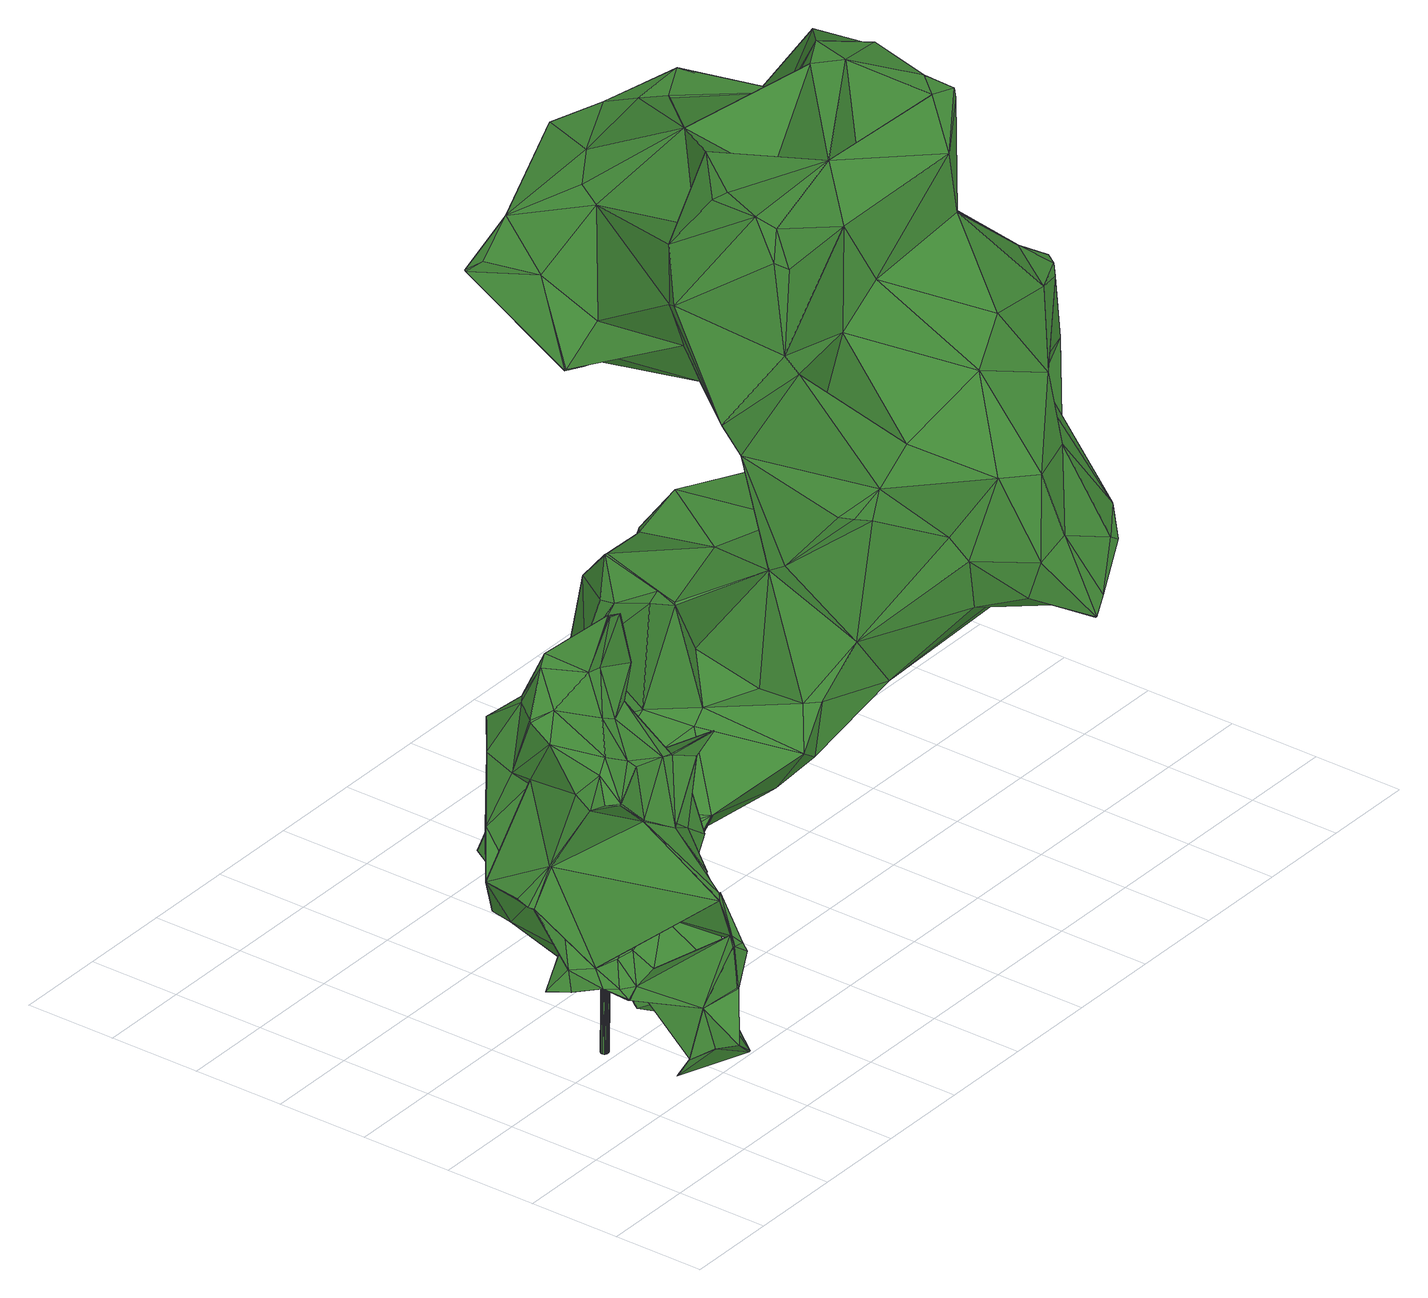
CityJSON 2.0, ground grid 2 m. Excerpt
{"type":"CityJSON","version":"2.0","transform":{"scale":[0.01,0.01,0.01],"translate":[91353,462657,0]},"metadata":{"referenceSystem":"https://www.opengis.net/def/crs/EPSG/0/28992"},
"CityObjects":{
"tree1":{"type":"SolitaryVegetationObject","attributes":{"gtid":55,"crown_width_m":5.28,"crown_median_z":4.55,"trunk_H_m":4,"trunk_DBH_m":0.164,"trunk_radius_m":0.0822,"trunk_base_height_m":0.55,"original_gtid":"56"},"geometry":[{"type":"Solid","lod":"3","boundaries":[[[[0,1,2]],[[3,4,5]],[[6,3,5]],[[7,8,9]],[[7,9,10]],[[11,12,13]],[[14,15,16]],[[17,18,19]],[[20,21,0]],[[22,3,6]],[[23,24,25]],[[26,27,28]],[[29,30,31]],[[32,31,30]],[[33,34,22]],[[35,36,37]],[[38,39,6]],[[6,39,22]],[[40,17,19]],[[0,5,4]],[[22,34,3]],[[41,42,43]],[[44,45,46]],[[47,48,49]],[[47,50,48]],[[51,52,53]],[[54,47,55]],[[56,57,15]],[[58,59,60]],[[30,29,61]],[[59,62,63]],[[64,65,66]],[[28,27,67]],[[8,7,68]],[[69,70,71]],[[71,70,19]],[[28,67,35]],[[72,73,61]],[[29,31,72]],[[74,75,76]],[[40,65,56]],[[37,36,31]],[[10,77,7]],[[78,43,79]],[[80,79,43]],[[30,61,81]],[[82,83,84]],[[82,84,85]],[[83,86,87]],[[88,89,59]],[[90,91,92]],[[90,86,91]],[[66,93,94]],[[94,93,95]],[[85,96,97]],[[90,98,86]],[[98,99,100]],[[90,99,98]],[[101,11,27]],[[102,103,104]],[[31,32,37]],[[105,106,107]],[[108,17,24]],[[32,109,110]],[[30,109,32]],[[36,111,31]],[[10,12,11]],[[10,11,77]],[[112,113,63]],[[112,63,62]],[[114,115,116]],[[37,32,117]],[[118,112,62]],[[119,120,121]],[[27,11,13]],[[122,100,115]],[[11,123,77]],[[124,125,126]],[[127,125,124]],[[128,104,57]],[[129,77,123]],[[67,27,13]],[[93,127,47]],[[24,23,108]],[[130,26,28]],[[33,51,21]],[[131,132,65]],[[26,130,133]],[[110,96,32]],[[117,32,96]],[[85,117,96]],[[72,31,111]],[[19,134,40]],[[110,109,80]],[[38,135,136]],[[137,113,76]],[[137,76,75]],[[48,50,112]],[[54,76,138]],[[54,138,47]],[[66,65,93]],[[120,123,101]],[[139,128,56]],[[15,14,56]],[[140,141,68]],[[92,142,90]],[[8,68,141]],[[115,143,116]],[[124,54,127]],[[144,132,131]],[[103,145,146]],[[139,147,148]],[[120,58,121]],[[75,149,150]],[[120,59,58]],[[68,7,151]],[[14,40,56]],[[48,112,38]],[[127,93,125]],[[74,76,152]],[[153,70,154]],[[155,156,157]],[[108,158,156]],[[124,157,159]],[[160,161,162]],[[52,163,53]],[[105,164,165]],[[166,83,41]],[[167,168,169]],[[101,59,120]],[[152,76,54]],[[86,170,91]],[[126,40,134]],[[112,50,113]],[[171,151,7]],[[23,145,103]],[[156,172,157]],[[16,15,40]],[[16,40,173]],[[174,115,168]],[[64,66,94]],[[95,64,94]],[[175,176,99]],[[177,178,179]],[[91,180,92]],[[119,181,120]],[[84,182,85]],[[129,120,181]],[[119,183,181]],[[101,44,59]],[[184,33,22]],[[68,151,102]],[[25,146,145]],[[35,67,12]],[[36,81,73]],[[154,134,153]],[[19,153,134]],[[102,151,129]],[[181,102,129]],[[129,151,171]],[[69,108,156]],[[171,7,77]],[[185,141,186]],[[81,185,30]],[[185,9,141]],[[9,8,141]],[[73,81,61]],[[72,61,29]],[[187,188,183]],[[56,179,189]],[[65,179,56]],[[190,191,192]],[[193,173,14]],[[112,190,38]],[[88,133,98]],[[26,133,88]],[[102,104,140]],[[102,140,68]],[[194,60,59]],[[194,59,63]],[[148,53,163]],[[183,195,196]],[[14,187,193]],[[193,187,196]],[[197,101,27]],[[198,184,174]],[[174,184,199]],[[28,200,130]],[[117,200,37]],[[98,100,88]],[[47,113,50]],[[154,105,107]],[[154,107,126]],[[45,101,201]],[[152,202,159]],[[47,49,64]],[[42,82,203]],[[110,42,203]],[[79,204,162]],[[184,51,33]],[[83,82,41]],[[204,205,186]],[[192,118,142]],[[98,133,182]],[[130,182,133]],[[203,97,96]],[[203,82,97]],[[114,206,207]],[[6,135,38]],[[4,20,0]],[[103,146,104]],[[126,125,40]],[[110,203,96]],[[35,200,28]],[[35,37,200]],[[171,77,129]],[[208,74,152]],[[208,152,159]],[[33,20,34]],[[19,70,153]],[[45,44,101]],[[25,145,23]],[[209,2,210]],[[88,122,89]],[[84,87,98]],[[83,87,84]],[[15,211,40]],[[124,155,157]],[[82,85,97]],[[56,147,139]],[[189,147,56]],[[140,139,148]],[[197,27,212]],[[184,198,51]],[[136,135,5]],[[143,213,170]],[[173,172,16]],[[173,193,172]],[[65,125,93]],[[40,211,17]],[[17,211,24]],[[214,186,205]],[[183,188,181]],[[35,12,36]],[[192,142,92]],[[5,135,6]],[[14,188,187]],[[64,95,47]],[[4,3,20]],[[3,34,20]],[[95,93,47]],[[16,188,14]],[[139,140,128]],[[148,147,53]],[[189,53,147]],[[181,188,102]],[[103,102,188]],[[192,92,180]],[[109,30,214]],[[160,204,215]],[[121,58,60]],[[216,217,143]],[[213,143,217]],[[63,113,137]],[[136,5,209]],[[159,157,218]],[[141,215,204]],[[48,209,210]],[[49,48,210]],[[51,53,144]],[[109,214,205]],[[104,15,57]],[[49,210,64]],[[80,43,42]],[[166,167,83]],[[129,123,120]],[[11,101,123]],[[40,14,173]],[[146,15,104]],[[25,15,146]],[[219,78,220]],[[15,25,211]],[[24,211,25]],[[36,221,81]],[[164,222,165]],[[59,89,62]],[[172,223,218]],[[104,128,140]],[[200,117,224]],[[114,225,90]],[[180,213,226]],[[226,192,180]],[[180,91,213]],[[170,86,227]],[[214,30,186]],[[52,51,220]],[[162,228,79]],[[161,228,162]],[[229,183,119]],[[60,230,121]],[[179,132,177]],[[148,228,161]],[[163,228,148]],[[164,69,222]],[[193,195,172]],[[193,196,195]],[[152,54,202]],[[55,127,54]],[[54,124,202]],[[39,38,217]],[[39,217,216]],[[202,124,159]],[[84,98,182]],[[205,204,79]],[[128,57,56]],[[118,89,206]],[[62,89,118]],[[206,89,207]],[[231,232,89]],[[231,89,122]],[[207,89,232]],[[213,217,226]],[[118,192,191]],[[118,191,112]],[[88,212,26]],[[27,26,212]],[[52,233,163]],[[64,210,65]],[[131,65,210]],[[218,157,172]],[[98,87,86]],[[142,118,206]],[[187,183,196]],[[144,189,179]],[[65,132,179]],[[144,53,189]],[[220,233,52]],[[12,10,221]],[[12,221,36]],[[208,223,183]],[[210,2,131]],[[131,2,1]],[[209,5,2]],[[140,234,161]],[[148,161,234]],[[148,234,140]],[[69,164,70]],[[154,126,134]],[[108,23,158]],[[40,125,65]],[[55,47,127]],[[20,33,21]],[[228,163,233]],[[190,226,217]],[[190,217,38]],[[144,177,132]],[[219,166,78]],[[167,166,219]],[[233,79,228]],[[233,78,79]],[[16,235,23]],[[16,23,103]],[[188,16,103]],[[156,235,16]],[[172,156,16]],[[48,136,209]],[[38,136,48]],[[236,137,150]],[[150,137,75]],[[192,226,190]],[[91,170,213]],[[169,168,115]],[[208,183,236]],[[219,168,167]],[[219,237,168]],[[162,204,160]],[[185,186,30]],[[229,119,236]],[[229,236,183]],[[51,1,21]],[[51,144,1]],[[131,1,144]],[[184,216,199]],[[174,199,216]],[[184,22,216]],[[21,1,0]],[[0,2,5]],[[216,143,174]],[[174,143,115]],[[216,22,39]],[[88,100,122]],[[166,41,43]],[[166,43,78]],[[177,144,178]],[[170,227,143]],[[90,225,99]],[[114,116,225]],[[86,175,225]],[[86,225,227]],[[198,238,51]],[[51,238,220]],[[220,78,233]],[[219,220,238]],[[219,238,198]],[[174,168,237]],[[137,230,194]],[[175,86,169]],[[176,169,115]],[[175,169,176]],[[83,169,86]],[[167,169,83]],[[194,230,60]],[[110,80,42]],[[115,207,122]],[[207,232,122]],[[115,114,207]],[[121,230,119]],[[142,206,114]],[[90,142,114]],[[106,105,165]],[[73,111,36]],[[42,41,82]],[[12,67,13]],[[72,111,73]],[[179,178,144]],[[205,79,80]],[[205,80,109]],[[140,215,141]],[[160,215,161]],[[140,161,215]],[[81,221,185]],[[9,185,221]],[[9,221,10]],[[76,113,138]],[[197,212,44]],[[44,46,197]],[[141,204,186]],[[190,112,191]],[[74,149,75]],[[236,150,149]],[[236,149,208]],[[208,149,74]],[[218,208,159]],[[124,239,155]],[[126,239,124]],[[155,239,156]],[[156,239,165]],[[165,222,156]],[[235,156,158]],[[235,158,23]],[[137,194,63]],[[100,99,115]],[[99,176,115]],[[198,237,219]],[[174,237,198]],[[59,44,212]],[[59,212,88]],[[182,224,85]],[[85,224,117]],[[130,224,182]],[[200,224,130]],[[47,138,113]],[[197,201,101]],[[116,143,227]],[[231,122,232]],[[236,119,230]],[[236,230,137]],[[175,99,225]],[[116,227,225]],[[46,201,197]],[[45,201,46]],[[156,222,69]],[[70,164,105]],[[70,105,154]],[[126,107,239]],[[165,239,107]],[[165,107,106]],[[19,18,71]],[[108,18,17]],[[108,69,18]],[[71,18,69]],[[208,218,223]],[[223,172,195]],[[223,195,183]],[[240,241,242]],[[240,242,243]],[[243,242,244]],[[243,244,245]],[[242,241,246]],[[242,246,244]],[[244,246,247]],[[244,247,245]],[[246,241,248]],[[246,248,247]],[[247,248,249]],[[247,249,245]],[[248,241,250]],[[248,250,249]],[[249,250,251]],[[249,251,245]],[[250,241,252]],[[250,252,251]],[[251,252,253]],[[251,253,245]],[[252,241,254]],[[252,254,253]],[[253,254,255]],[[253,255,245]],[[254,241,256]],[[254,256,255]],[[255,256,257]],[[255,257,245]],[[256,241,258]],[[256,258,257]],[[257,258,259]],[[257,259,245]],[[258,241,260]],[[258,260,259]],[[259,260,261]],[[259,261,245]],[[260,241,262]],[[260,262,261]],[[261,262,263]],[[261,263,245]],[[262,241,264]],[[262,264,263]],[[263,264,265]],[[263,265,245]],[[264,241,266]],[[264,266,265]],[[265,266,267]],[[265,267,245]],[[266,241,268]],[[266,268,267]],[[267,268,269]],[[267,269,245]],[[268,241,270]],[[268,270,269]],[[269,270,271]],[[269,271,245]],[[270,241,272]],[[270,272,271]],[[271,272,273]],[[271,273,245]],[[272,241,274]],[[272,274,273]],[[273,274,275]],[[273,275,245]],[[274,241,276]],[[274,276,275]],[[275,276,277]],[[275,277,245]],[[276,241,278]],[[276,278,277]],[[277,278,279]],[[277,279,245]],[[278,241,280]],[[278,280,279]],[[279,280,281]],[[279,281,245]],[[280,241,282]],[[280,282,281]],[[281,282,283]],[[281,283,245]],[[282,241,284]],[[282,284,283]],[[283,284,285]],[[283,285,245]],[[284,241,286]],[[284,286,285]],[[285,286,287]],[[285,287,245]],[[286,241,288]],[[286,288,287]],[[287,288,289]],[[287,289,245]],[[288,241,240]],[[288,240,289]],[[289,240,243]],[[289,243,245]]]]}]},
"tree2":{"type":"SolitaryVegetationObject","attributes":{"gtid":39,"crown_width_m":11.37,"crown_median_z":9.12,"trunk_H_m":6.9,"trunk_DBH_m":0.56,"trunk_radius_m":0.28,"trunk_base_height_m":2.22,"original_gtid":"39"},"geometry":[{"type":"Solid","lod":"3","boundaries":[[[[290,291,292]],[[293,294,295]],[[296,297,298]],[[299,300,301]],[[302,303,304]],[[305,306,300]],[[307,308,309]],[[310,311,312]],[[310,312,313]],[[314,315,316]],[[312,317,318]],[[319,320,321]],[[322,323,324]],[[325,326,327]],[[327,326,328]],[[329,330,331]],[[332,333,334]],[[335,336,337]],[[338,339,335]],[[338,335,337]],[[340,318,341]],[[342,343,344]],[[315,345,316]],[[346,347,348]],[[349,338,350]],[[349,350,351]],[[352,328,353]],[[331,330,293]],[[354,355,356]],[[357,358,359]],[[360,361,340]],[[362,363,305]],[[362,364,363]],[[361,360,365]],[[351,295,366]],[[367,295,351]],[[368,332,360]],[[368,360,369]],[[368,369,332]],[[370,371,372]],[[373,300,306]],[[359,358,374]],[[308,374,358]],[[307,309,371]],[[375,376,377]],[[378,377,376]],[[297,379,380]],[[297,380,381]],[[299,305,300]],[[382,383,384]],[[385,386,319]],[[387,388,389]],[[390,391,392]],[[393,394,395]],[[382,396,383]],[[397,302,364]],[[311,310,394]],[[398,399,400]],[[400,399,401]],[[394,310,402]],[[362,305,397]],[[362,397,364]],[[403,404,405]],[[406,361,365]],[[406,365,407]],[[408,409,410]],[[408,410,353]],[[343,411,344]],[[412,413,414]],[[415,412,414]],[[416,417,388]],[[418,419,420]],[[421,371,370]],[[342,422,323]],[[307,371,421]],[[353,307,421]],[[423,424,425]],[[426,427,428]],[[429,332,334]],[[430,431,432]],[[433,434,435]],[[365,360,436]],[[437,418,438]],[[340,341,439]],[[407,365,436]],[[408,440,409]],[[441,442,401]],[[443,442,441]],[[366,295,373]],[[444,420,404]],[[405,316,345]],[[324,389,322]],[[445,398,446]],[[298,447,448]],[[449,450,451]],[[424,452,425]],[[298,381,412]],[[291,453,407]],[[454,455,370]],[[423,399,398]],[[310,456,406]],[[310,313,456]],[[406,456,361]],[[401,399,425]],[[425,399,423]],[[445,423,398]],[[457,405,404]],[[323,322,352]],[[403,405,345]],[[345,315,303]],[[458,429,334]],[[459,460,461]],[[371,309,372]],[[334,333,462]],[[447,463,464]],[[447,457,463]],[[334,462,337]],[[352,410,343]],[[429,458,465]],[[466,467,468]],[[469,470,451]],[[405,314,316]],[[347,432,431]],[[290,453,291]],[[398,453,290]],[[388,471,416]],[[342,470,422]],[[345,303,403]],[[330,329,459]],[[379,297,472]],[[353,410,352]],[[294,300,373]],[[303,397,403]],[[302,397,303]],[[372,473,370]],[[373,363,366]],[[474,349,475]],[[349,363,339]],[[351,476,367]],[[476,477,467]],[[466,476,467]],[[297,381,298]],[[337,336,334]],[[458,336,465]],[[458,334,336]],[[392,478,479]],[[480,478,392]],[[430,481,431]],[[392,482,483]],[[484,482,392]],[[485,447,464]],[[448,486,321]],[[465,336,335]],[[323,487,342]],[[343,342,487]],[[488,300,489]],[[412,292,490]],[[401,442,491]],[[378,387,492]],[[378,492,324]],[[321,486,493]],[[485,493,486]],[[359,389,388]],[[405,414,314]],[[482,331,494]],[[290,292,446]],[[381,446,292]],[[439,495,467]],[[303,315,496]],[[315,314,496]],[[335,339,496]],[[429,496,314]],[[465,496,429]],[[497,498,488]],[[402,499,400]],[[459,461,497]],[[477,462,500]],[[501,400,499]],[[471,388,387]],[[388,417,359]],[[406,501,499]],[[406,499,310]],[[479,502,392]],[[451,503,320]],[[384,504,505]],[[471,387,506]],[[437,507,508]],[[369,439,500]],[[467,500,439]],[[412,415,298]],[[437,508,509]],[[437,509,479]],[[367,494,293]],[[495,468,467]],[[480,432,347]],[[415,457,447]],[[383,504,384]],[[459,438,460]],[[310,499,402]],[[426,317,510]],[[511,453,398]],[[455,354,356]],[[373,306,363]],[[305,363,306]],[[471,512,416]],[[513,514,418]],[[515,516,386]],[[515,386,385]],[[507,438,459]],[[495,430,468]],[[493,464,463]],[[344,470,342]],[[517,451,470]],[[296,298,448]],[[467,477,500]],[[415,447,298]],[[518,319,519]],[[490,413,412]],[[488,498,301]],[[300,488,301]],[[461,498,497]],[[301,498,299]],[[299,498,520]],[[498,461,520]],[[391,480,392]],[[521,491,382]],[[357,354,454]],[[354,455,454]],[[463,319,493]],[[422,324,323]],[[479,509,502]],[[408,353,421]],[[376,319,386]],[[440,504,383]],[[463,404,420]],[[522,518,523]],[[312,318,313]],[[501,406,524]],[[461,460,514]],[[385,355,515]],[[515,355,417]],[[299,525,305]],[[526,305,525]],[[448,321,296]],[[527,296,321]],[[511,406,407]],[[441,401,425]],[[346,427,347]],[[417,512,515]],[[417,416,512]],[[516,506,376]],[[380,446,381]],[[445,446,380]],[[397,526,403]],[[430,391,468]],[[466,468,391]],[[340,313,318]],[[479,418,437]],[[357,417,355]],[[357,355,354]],[[506,387,378]],[[324,470,469]],[[337,462,338]],[[477,338,462]],[[378,376,506]],[[463,420,419]],[[496,364,304]],[[449,409,450]],[[396,450,409]],[[528,529,421]],[[504,529,528]],[[396,409,440]],[[396,440,383]],[[401,491,400]],[[410,409,449]],[[360,340,439]],[[440,408,504]],[[456,313,340]],[[348,530,346]],[[456,340,361]],[[402,400,531]],[[424,379,452]],[[397,305,526]],[[436,490,292]],[[412,381,292]],[[523,419,479]],[[523,479,522]],[[400,501,524]],[[400,524,398]],[[314,414,413]],[[461,435,520]],[[442,382,491]],[[358,357,454]],[[352,487,323]],[[343,487,352]],[[431,532,347]],[[348,347,532]],[[319,321,493]],[[521,395,531]],[[433,435,513]],[[457,414,405]],[[351,475,349]],[[480,510,317]],[[533,521,534]],[[393,428,427]],[[417,357,359]],[[330,535,293]],[[294,293,535]],[[436,291,407]],[[292,291,436]],[[307,328,326]],[[455,528,370]],[[370,528,421]],[[421,529,408]],[[504,408,529]],[[518,519,419]],[[441,425,452]],[[329,536,459]],[[364,302,304]],[[331,482,329]],[[472,297,296]],[[472,296,527]],[[495,481,430]],[[351,350,476]],[[513,435,461]],[[395,521,533]],[[432,480,391]],[[432,391,430]],[[477,476,350]],[[290,446,398]],[[392,537,508]],[[509,537,392]],[[366,363,475]],[[366,475,351]],[[524,406,511]],[[524,511,398]],[[463,457,404]],[[451,450,503]],[[320,503,321]],[[396,503,450]],[[493,485,464]],[[538,539,533]],[[481,317,532]],[[317,495,341]],[[318,317,341]],[[393,312,428]],[[349,339,338]],[[511,407,453]],[[393,395,533]],[[439,341,495]],[[478,539,538]],[[469,377,378]],[[322,327,352]],[[444,404,526]],[[526,404,403]],[[376,386,516]],[[514,513,461]],[[445,424,423]],[[509,508,537]],[[419,519,463]],[[536,329,482]],[[444,434,433]],[[367,476,494]],[[311,428,312]],[[531,395,402]],[[402,395,394]],[[436,332,490]],[[460,438,514]],[[540,478,480]],[[325,374,308]],[[484,536,482]],[[507,459,536]],[[447,486,448]],[[485,486,447]],[[490,332,413]],[[429,413,332]],[[314,413,429]],[[379,424,380]],[[380,424,445]],[[433,513,420]],[[418,420,513]],[[375,319,376]],[[443,527,396]],[[394,530,311]],[[428,530,348]],[[311,530,428]],[[496,304,303]],[[332,436,360]],[[374,325,389]],[[374,389,359]],[[414,541,415]],[[457,415,541]],[[457,541,414]],[[321,503,396]],[[308,326,325]],[[307,326,308]],[[451,517,449]],[[293,494,331]],[[390,494,476]],[[482,494,390]],[[317,481,495]],[[512,516,515]],[[512,471,516]],[[506,516,471]],[[369,360,439]],[[459,489,330]],[[443,441,527]],[[443,396,442]],[[321,396,527]],[[536,484,508]],[[373,295,294]],[[502,509,392]],[[396,382,442]],[[390,466,391]],[[508,484,392]],[[426,510,480]],[[500,462,333]],[[455,504,528]],[[532,317,426]],[[437,438,507]],[[525,444,526]],[[449,517,410]],[[525,434,444]],[[308,358,309]],[[540,480,317]],[[496,542,364]],[[451,377,469]],[[320,377,451]],[[534,505,543]],[[504,543,505]],[[343,517,411]],[[410,517,343]],[[378,324,469]],[[422,470,324]],[[411,470,344]],[[517,470,411]],[[535,300,294]],[[348,532,428]],[[352,327,328]],[[353,328,307]],[[400,491,531]],[[521,382,384]],[[521,531,491]],[[338,477,350]],[[347,426,480]],[[534,522,538]],[[534,538,533]],[[539,317,312]],[[356,385,518]],[[523,518,419]],[[356,518,522]],[[327,322,389]],[[479,419,418]],[[514,438,418]],[[518,385,319]],[[507,536,508]],[[393,346,530]],[[393,530,394]],[[389,324,492]],[[389,492,387]],[[293,295,367]],[[325,327,389]],[[431,481,532]],[[385,356,355]],[[479,538,522]],[[478,538,544]],[[479,544,538]],[[474,475,363]],[[420,444,433]],[[474,363,349]],[[356,545,455]],[[522,534,545]],[[522,545,356]],[[534,543,545]],[[455,545,543]],[[504,455,543]],[[372,309,473]],[[466,390,476]],[[540,539,478]],[[358,473,309]],[[358,454,473]],[[540,317,539]],[[533,539,393]],[[539,312,393]],[[479,478,544]],[[364,542,363]],[[363,542,339]],[[377,320,546]],[[463,519,319]],[[339,542,496]],[[532,426,428]],[[534,521,547]],[[335,548,465]],[[392,483,390]],[[426,347,427]],[[472,527,441]],[[346,393,427]],[[472,452,379]],[[472,441,452]],[[488,489,497]],[[535,330,489]],[[483,482,390]],[[465,548,496]],[[335,496,548]],[[369,500,333]],[[369,333,332]],[[375,546,319]],[[319,546,320]],[[377,546,375]],[[435,434,520]],[[525,299,434]],[[299,520,434]],[[459,497,489]],[[535,489,300]],[[521,505,547]],[[384,505,521]],[[534,547,505]],[[454,370,473]],[[549,550,551]],[[549,551,552]],[[552,551,553]],[[552,553,554]],[[551,550,555]],[[551,555,553]],[[553,555,556]],[[553,556,554]],[[555,550,557]],[[555,557,556]],[[556,557,558]],[[556,558,554]],[[557,550,559]],[[557,559,558]],[[558,559,560]],[[558,560,554]],[[559,550,561]],[[559,561,560]],[[560,561,562]],[[560,562,554]],[[561,550,563]],[[561,563,562]],[[562,563,564]],[[562,564,554]],[[563,550,565]],[[563,565,564]],[[564,565,566]],[[564,566,554]],[[565,550,567]],[[565,567,566]],[[566,567,568]],[[566,568,554]],[[567,550,569]],[[567,569,568]],[[568,569,570]],[[568,570,554]],[[569,550,571]],[[569,571,570]],[[570,571,572]],[[570,572,554]],[[571,550,573]],[[571,573,572]],[[572,573,574]],[[572,574,554]],[[573,550,575]],[[573,575,574]],[[574,575,576]],[[574,576,554]],[[575,550,577]],[[575,577,576]],[[576,577,578]],[[576,578,554]],[[577,550,579]],[[577,579,578]],[[578,579,580]],[[578,580,554]],[[579,550,581]],[[579,581,580]],[[580,581,582]],[[580,582,554]],[[581,550,583]],[[581,583,582]],[[582,583,584]],[[582,584,554]],[[583,550,585]],[[583,585,584]],[[584,585,586]],[[584,586,554]],[[585,550,587]],[[585,587,586]],[[586,587,588]],[[586,588,554]],[[587,550,589]],[[587,589,588]],[[588,589,590]],[[588,590,554]],[[589,550,591]],[[589,591,590]],[[590,591,592]],[[590,592,554]],[[591,550,593]],[[591,593,592]],[[592,593,594]],[[592,594,554]],[[593,550,595]],[[593,595,594]],[[594,595,596]],[[594,596,554]],[[595,550,597]],[[595,597,596]],[[596,597,598]],[[596,598,554]],[[597,550,549]],[[597,549,598]],[[598,549,552]],[[598,552,554]]]]}]}
},
"vertices":[
[513,423,303],[451,387,310],[450,389,308],[564,495,289],[530,458,290],[503,459,292],[445,563,256],[196,288,719],[300,331,736],[291,344,749],[238,357,777],[199,460,787],[232,476,841],[195,502,822],[311,277,418],[301,80,436],[279,91,459],[301,98,336],[265,81,281],[321,101,225],[530,458,293],[513,424,306],[537,563,345],[270,73,446],[309,73,417],[301,77,437],[220,626,699],[219,565,675],[249,566,817],[384,433,999],[428,439,866],[367,449,997],[411,540,870],[493,467,313],[563,496,292],[275,539,891],[310,451,897],[300,549,908],[385,570,270],[434,582,274],[300,101,336],[435,530,706],[462,544,728],[435,496,687],[163,538,511],[192,439,548],[259,558,549],[279,391,317],[321,479,343],[370,360,314],[262,446,312],[470,413,456],[546,407,475],[514,330,483],[182,303,364],[235,291,372],[409,245,478],[362,276,470],[95,458,495],[110,545,493],[95,458,493],[382,432,999],[184,586,378],[169,531,381],[331,357,181],[357,317,297],[325,272,200],[197,507,824],[274,292,643],[220,24,268],[296,58,204],[297,57,206],[356,437,1004],[356,436,1002],[108,339,324],[64,368,336],[124,362,336],[208,348,755],[418,484,642],[465,397,670],[434,494,689],[341,448,894],[436,593,742],[387,618,601],[346,621,680],[438,645,788],[418,675,558],[370,639,577],[194,610,551],[186,586,380],[346,712,455],[383,700,399],[334,735,385],[296,292,224],[323,273,199],[287,319,209],[450,627,784],[444,634,781],[289,670,569],[279,631,549],[248,625,540],[225,526,672],[273,293,641],[284,119,524],[299,133,529],[176,135,182],[174,137,181],[176,137,183],[282,73,347],[438,495,801],[465,543,750],[355,438,1002],[277,562,317],[222,444,301],[326,655,402],[320,559,460],[344,632,403],[386,599,842],[249,644,364],[94,418,488],[135,412,565],[89,428,490],[232,576,517],[180,384,713],[187,243,333],[246,247,343],[276,114,258],[245,249,343],[360,276,472],[167,339,699],[261,658,747],[420,356,309],[407,356,314],[256,648,678],[303,112,245],[443,561,257],[430,542,300],[157,402,375],[161,376,368],[410,245,480],[348,274,598],[383,330,718],[316,690,371],[387,618,399],[409,394,423],[280,88,460],[301,131,529],[432,289,474],[451,322,530],[106,338,326],[63,366,338],[194,288,717],[140,288,336],[320,102,224],[291,77,216],[207,100,329],[205,99,330],[157,238,320],[280,75,348],[156,240,320],[508,304,723],[473,318,681],[510,305,724],[531,381,572],[207,70,249],[179,111,224],[404,516,659],[385,577,585],[381,563,574],[382,600,576],[401,669,405],[177,311,716],[186,243,335],[245,247,345],[346,518,450],[369,638,574],[317,578,545],[370,358,316],[312,368,352],[372,293,468],[348,694,384],[136,409,564],[320,647,701],[141,307,374],[438,495,388],[341,412,793],[389,427,804],[260,358,515],[285,121,522],[431,290,472],[323,612,384],[268,617,365],[318,689,369],[235,289,374],[135,458,468],[198,298,370],[230,308,382],[248,544,644],[358,477,450],[381,531,388],[272,582,815],[254,512,643],[159,264,333],[452,590,750],[413,333,709],[390,428,802],[250,644,367],[267,617,368],[138,286,337],[429,413,322],[407,380,310],[308,76,417],[195,608,552],[397,662,401],[410,437,822],[412,330,708],[401,569,380],[386,618,396],[155,238,322],[390,523,580],[499,452,521],[307,417,809],[205,70,250],[158,262,335],[354,552,778],[346,710,455],[366,659,398],[397,661,404],[497,375,625],[175,414,445],[95,419,486],[209,526,420],[266,608,366],[507,426,547],[362,330,600],[269,76,444],[107,346,372],[371,536,568],[430,424,525],[181,113,224],[333,425,55],[325,425,55],[333,427,56],[316,408,455],[316,410,455],[308,408,455],[332,429,56],[315,412,455],[330,431,56],[314,414,455],[329,432,56],[312,415,455],[327,433,56],[310,416,455],[325,433,55],[308,416,455],[323,433,55],[306,416,455],[321,432,55],[304,415,455],[319,430,55],[302,413,455],[318,429,55],[301,411,455],[317,427,55],[300,410,454],[317,425,55],[300,407,454],[317,423,55],[300,405,454],[318,421,55],[301,403,454],[319,419,55],[302,402,454],[321,418,55],[304,400,454],[323,417,55],[306,400,454],[325,417,55],[308,399,454],[327,417,55],[310,400,454],[329,418,55],[312,401,455],[331,419,55],[314,402,455],[332,421,55],[315,404,455],[333,423,55],[316,406,455],
[1533,279,961],[1580,319,1000],[1528,279,1036],[1288,1196,1316],[1189,1211,1415],[1285,1155,1435],[1239,248,768],[1320,138,765],[1273,205,951],[982,1075,1225],[1012,1181,1304],[954,1191,1226],[1025,699,1509],[1000,576,1529],[1043,675,1526],[1072,1011,1361],[1084,1055,1384],[895,985,280],[893,986,285],[982,1000,323],[1806,495,640],[1802,659,640],[1730,654,788],[1812,548,906],[1187,508,1442],[1005,530,1517],[1007,502,1436],[1696,722,979],[1776,617,902],[972,524,776],[974,443,509],[1073,391,617],[675,746,345],[498,645,300],[593,680,374],[805,825,328],[804,826,322],[751,798,308],[801,758,254],[1351,1162,1113],[1289,1201,1232],[1412,1143,1226],[1498,473,1336],[1613,684,1437],[1629,576,1488],[1464,713,1604],[1563,601,1562],[1595,743,1568],[1470,788,1615],[1412,758,1604],[1744,566,1069],[1724,683,982],[562,542,314],[620,495,279],[620,460,308],[974,512,1462],[1772,878,649],[1741,944,837],[1777,877,651],[1405,803,1527],[1447,854,1467],[1398,1065,1488],[673,660,214],[834,732,215],[1044,887,703],[1011,861,718],[1106,848,772],[925,876,558],[920,873,467],[769,849,570],[1686,471,1172],[1751,448,1128],[1174,854,1322],[1172,877,1533],[1127,792,1534],[1735,423,1126],[1299,1083,1462],[1398,1088,1461],[1494,490,1254],[1627,706,1263],[1069,952,335],[1043,1002,315],[1042,1003,320],[1135,1082,1428],[897,854,445],[905,648,589],[807,622,742],[833,576,519],[755,660,522],[1421,83,617],[1396,140,789],[1354,163,936],[1383,458,459],[1307,586,410],[1343,633,428],[1030,697,736],[809,625,746],[701,747,650],[700,757,659],[718,791,474],[1585,951,1238],[1631,951,1064],[1453,859,1140],[1630,687,684],[1783,637,591],[1609,594,638],[1169,386,485],[967,759,1416],[1622,197,731],[1573,201,664],[1674,342,631],[1565,225,642],[1756,532,564],[894,690,1341],[884,569,1124],[968,483,1270],[1803,459,915],[1713,403,1114],[1062,656,363],[993,533,332],[832,579,247],[624,461,302],[1346,306,1119],[1268,492,1291],[1192,514,1202],[1159,337,1035],[729,742,748],[830,860,710],[1064,766,1105],[1051,678,1034],[1042,741,1082],[1025,834,294],[551,610,335],[1550,129,711],[1459,96,642],[1479,113,641],[1741,939,838],[1773,876,653],[1789,720,669],[1466,468,1484],[1697,945,981],[1774,953,860],[1656,952,939],[1001,947,1087],[932,976,1076],[988,976,1055],[1636,372,1141],[1083,769,1158],[1138,1005,1040],[1685,728,1200],[1121,622,392],[1420,147,621],[1411,329,553],[1381,287,603],[995,744,1184],[1523,127,729],[1498,223,912],[1098,355,958],[1218,280,819],[954,492,312],[982,422,394],[916,397,441],[1422,86,614],[1594,341,957],[959,859,505],[1143,839,588],[1812,513,914],[993,467,1222],[1594,553,1536],[1069,1111,1105],[1081,1046,1058],[980,1011,1044],[1614,764,1546],[931,559,1037],[1035,406,906],[1530,557,1551],[1689,972,1187],[1699,900,1274],[1717,920,1093],[799,570,496],[730,477,366],[725,705,755],[1317,166,678],[1009,968,357],[1329,1030,1467],[1329,1033,1471],[1585,1027,1344],[1669,947,1487],[1539,728,1002],[1294,686,1005],[1612,941,949],[1776,948,860],[1411,1137,1224],[1333,945,1296],[1371,1134,1187],[1056,384,900],[1082,359,893],[609,534,282],[945,1228,1198],[1049,1204,1243],[1434,329,1195],[1474,431,542],[723,706,502],[984,494,791],[1454,1092,1322],[1725,849,1060],[1238,583,1537],[1015,1208,1175],[942,1224,1198],[1777,454,643],[1673,871,1377],[1753,415,658],[1470,661,1128],[993,412,514],[1140,658,398],[1323,628,480],[740,632,775],[1233,1005,1124],[1265,987,1195],[1267,694,1262],[1656,946,938],[1644,411,912],[790,777,806],[1044,984,1036],[1105,1004,1027],[794,775,807],[772,637,785],[735,477,364],[1111,582,803],[1021,573,1008],[931,979,1072],[1472,471,600],[1297,658,825],[1200,573,970],[1634,425,806],[1007,958,1154],[954,747,1294],[1273,262,644],[1088,747,391],[1076,707,370],[1785,720,665],[1640,503,586],[1756,940,844],[1475,641,763],[1346,673,691],[1126,1192,1321],[1351,1156,1113],[1387,830,1283],[1401,636,842],[1542,659,815],[1598,725,998],[1170,545,1033],[1255,732,1441],[1216,570,567],[1431,606,919],[1065,722,688],[960,538,514],[1297,560,556],[1410,643,1428],[1303,675,223],[1275,675,222],[1302,682,223],[1288,670,913],[1287,678,913],[1260,670,912],[1299,689,223],[1284,684,913],[1295,695,223],[1279,690,913],[1289,699,223],[1274,695,912],[1282,702,222],[1267,697,912],[1275,703,222],[1260,698,912],[1268,702,222],[1252,697,912],[1261,699,222],[1246,694,912],[1255,695,222],[1240,690,912],[1251,689,222],[1235,684,912],[1248,682,221],[1233,677,911],[1247,675,221],[1232,670,911],[1248,667,221],[1233,663,911],[1251,661,221],[1235,656,911],[1255,655,221],[1240,650,911],[1261,651,222],[1246,646,911],[1268,648,222],[1253,643,912],[1275,647,222],[1260,642,912],[1282,648,222],[1267,643,912],[1289,651,222],[1274,646,912],[1295,655,222],[1280,650,912],[1299,661,223],[1284,656,912],[1302,668,223],[1287,663,913]
]}
